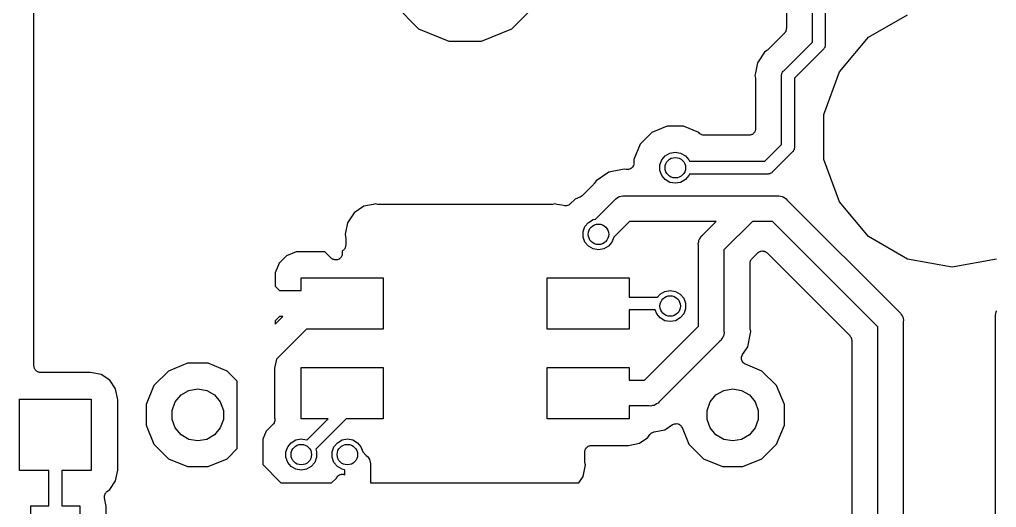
# Model space of a CAD drawing. Extents: x 61 to 194, y -153 to -61.
# Drawn here: x 61.3 to 80.37, y -112.73 to -103.21 of the extents above; entities that cross this region are included whole.
import ezdxf

# ---------------------------------------------------------------- set-up
doc = ezdxf.new("R2010")
doc.units = 0
doc.header["$MEASUREMENT"] = 0
doc.layers.add('BLACK', color=7, linetype='CONTINUOUS')

msp = doc.modelspace()

# ---------------------------------------------------------------- linework, layer by layer
at = {"layer": 'BLACK', "linetype": 'CONTINUOUS'}
for p, q in [((77.025, -95.6054), (77.025, -103.695)), ((76.775, -103.648), (76.775, -96.7891)), ((76.267, -100.746), (76.267, -103.385)), ((61.583, -109.969), (61.583, -101.258)), ((68.6368, -102.936), (69.0891, -103.388)), ((70.9109, -103.388), (71.3632, -102.936)), ((77.8682, -103.555), (78.6318, -103.115)), ((69.0891, -103.388), (69.6801, -103.633)), ((70.3199, -103.633), (70.9109, -103.388)), ((76.2298, -103.475), (75.9053, -103.799)), ((76.233, -103.47), (76.2298, -103.475)), ((76.2373, -103.467), (76.233, -103.47)), ((76.2456, -103.452), (76.2373, -103.467)), ((76.2551, -103.439), (76.2456, -103.452)), ((76.2565, -103.433), (76.2551, -103.439)), ((76.2593, -103.429), (76.2565, -103.433)), ((76.2622, -103.412), (76.2593, -103.429)), ((76.2665, -103.396), (76.2622, -103.412)), ((76.267, -103.385), (76.266, -103.391)), ((76.266, -103.391), (76.2665, -103.396)), ((69.6801, -103.633), (70.3199, -103.633)), ((76.2155, -104.208), (76.775, -103.648)), ((77.0264, -103.711), (77.0222, -103.727)), ((77.025, -103.695), (77.0264, -103.711)), ((77.3015, -104.231), (77.8682, -103.555)), ((75.8436, -103.844), (75.7037, -104.053)), ((75.8861, -103.815), (75.8436, -103.844)), ((75.8951, -103.807), (75.8861, -103.815)), ((75.9053, -103.799), (75.8951, -103.807)), ((76.9845, -103.792), (76.425, -104.352)), ((76.9972, -103.782), (76.9845, -103.792)), ((77.0055, -103.767), (76.9972, -103.782)), ((77.015, -103.754), (77.0055, -103.767)), ((77.0165, -103.748), (77.015, -103.754)), ((77.0193, -103.743), (77.0165, -103.748)), ((77.0222, -103.727), (77.0193, -103.743)), ((75.7037, -104.053), (75.6646, -104.25)), ((75.6646, -104.25), (75.6546, -104.3)), ((75.6646, -104.25), (75.6646, -104.25)), ((76.1736, -104.289), (76.1778, -104.273)), ((76.175, -104.305), (76.1736, -104.289)), ((76.1778, -104.273), (76.1807, -104.257)), ((76.1807, -104.257), (76.1835, -104.252)), ((76.1835, -104.252), (76.185, -104.246)), ((76.185, -104.246), (76.1945, -104.233)), ((76.1945, -104.233), (76.2028, -104.218)), ((76.2028, -104.218), (76.2155, -104.208)), ((77, -105.059), (77.3015, -104.231)), ((75.6546, -104.3), (75.6646, -104.35)), ((75.6646, -104.35), (75.6648, -104.363)), ((75.6648, -104.363), (75.667, -104.375)), ((75.667, -104.375), (75.667, -105.34)), ((76.175, -105.648), (76.175, -104.305)), ((76.425, -104.352), (76.425, -105.695)), ((77, -105.941), (77, -105.059)), ((73.6423, -105.415), (73.415, -105.642)), ((73.9393, -105.292), (73.6423, -105.415)), ((74.2607, -105.292), (73.9393, -105.292)), ((74.5577, -105.415), (74.2607, -105.292)), ((74.5725, -105.43), (74.5577, -105.415)), ((74.5771, -105.433), (74.5725, -105.43)), ((74.5807, -105.437), (74.5771, -105.433)), ((75.6288, -105.429), (75.6216, -105.437)), ((75.6373, -105.422), (75.6288, -105.429)), ((75.6428, -105.412), (75.6373, -105.422)), ((75.65, -105.403), (75.6428, -105.412)), ((75.6538, -105.393), (75.65, -105.403)), ((75.6593, -105.383), (75.6538, -105.393)), ((75.6613, -105.372), (75.6593, -105.383)), ((75.6651, -105.362), (75.6613, -105.372)), ((75.667, -105.34), (75.6651, -105.351)), ((75.6651, -105.351), (75.6651, -105.362)), ((74.595, -105.446), (74.5807, -105.437)), ((74.6086, -105.455), (74.595, -105.446)), ((74.614, -105.457), (74.6086, -105.455)), ((74.6189, -105.459), (74.614, -105.457)), ((74.6352, -105.462), (74.6189, -105.459)), ((74.6512, -105.467), (74.6352, -105.462)), ((74.6568, -105.466), (74.6512, -105.467)), ((74.6623, -105.467), (74.6568, -105.466)), ((75.54, -105.467), (74.6623, -105.467)), ((75.5509, -105.465), (75.54, -105.467)), ((75.5621, -105.465), (75.5509, -105.465)), ((75.5725, -105.461), (75.5621, -105.465)), ((75.5834, -105.459), (75.5725, -105.461)), ((75.5931, -105.454), (75.5834, -105.459)), ((75.6035, -105.45), (75.5931, -105.454)), ((75.612, -105.443), (75.6035, -105.45)), ((75.6216, -105.437), (75.612, -105.443)), ((73.415, -105.642), (73.292, -105.939)), ((73.9042, -105.867), (73.9958, -105.814)), ((73.9958, -105.814), (74.1, -105.795)), ((74.1, -105.795), (74.2042, -105.814)), ((74.2042, -105.814), (74.2958, -105.867)), ((75.8482, -105.975), (76.175, -105.648)), ((76.3845, -105.792), (75.9923, -106.185)), ((76.3972, -105.782), (76.3845, -105.792)), ((76.4055, -105.767), (76.3972, -105.782)), ((76.415, -105.754), (76.4055, -105.767)), ((76.4165, -105.748), (76.415, -105.754)), ((76.4193, -105.743), (76.4165, -105.748)), ((76.4222, -105.727), (76.4193, -105.743)), ((76.4264, -105.711), (76.4222, -105.727)), ((76.425, -105.695), (76.4264, -105.711)), ((73.292, -105.939), (73.292, -106.011)), ((73.8, -106.047), (73.8362, -105.948)), ((73.8362, -105.948), (73.9042, -105.867)), ((74.2958, -105.867), (74.3638, -105.948)), ((74.3638, -105.948), (74.3738, -105.975)), ((74.3738, -105.975), (75.8482, -105.975)), ((77.3015, -106.769), (77, -105.941)), ((72.8042, -106.186), (72.5535, -106.354)), ((73.0376, -106.14), (72.8042, -106.186)), ((73.1, -106.127), (73.0376, -106.14)), ((73.0376, -106.14), (73.0376, -106.14)), ((73.1402, -106.135), (73.1, -106.127)), ((73.1416, -106.135), (73.1402, -106.135)), ((73.1429, -106.136), (73.1416, -106.135)), ((73.1636, -106.136), (73.1429, -106.136)), ((73.1843, -106.136), (73.1636, -106.136)), ((73.1856, -106.136), (73.1843, -106.136)), ((73.1871, -106.136), (73.1856, -106.136)), ((73.2065, -106.129), (73.1871, -106.136)), ((73.2261, -106.122), (73.2065, -106.129)), ((73.2272, -106.121), (73.2261, -106.122)), ((73.2285, -106.121), (73.2272, -106.121)), ((73.2444, -106.107), (73.2285, -106.121)), ((73.2605, -106.094), (73.2444, -106.107)), ((73.2612, -106.093), (73.2605, -106.094)), ((73.2623, -106.092), (73.2612, -106.093)), ((73.2727, -106.074), (73.2623, -106.092)), ((73.2834, -106.057), (73.2727, -106.074)), ((73.2836, -106.055), (73.2834, -106.057)), ((73.2843, -106.054), (73.2836, -106.055)), ((73.2879, -106.034), (73.2843, -106.054)), ((73.292, -106.013), (73.2879, -106.034)), ((73.292, -106.011), (73.2918, -106.012)), ((73.2918, -106.012), (73.292, -106.013)), ((73.8, -106.153), (73.8, -106.047)), ((73.8362, -106.252), (73.8, -106.153)), ((75.9816, -106.197), (75.9672, -106.206)), ((75.9923, -106.185), (75.9816, -106.197)), ((72.5535, -106.354), (72.5182, -106.406)), ((73.9042, -106.333), (73.8362, -106.252)), ((73.9958, -106.386), (73.9042, -106.333)), ((74.1, -106.405), (73.9958, -106.386)), ((74.2042, -106.386), (74.1, -106.405)), ((74.2958, -106.333), (74.2042, -106.386)), ((74.3638, -106.252), (74.2958, -106.333)), ((74.3738, -106.225), (74.3638, -106.252)), ((75.8946, -106.225), (74.3738, -106.225)), ((75.9111, -106.226), (75.8946, -106.225)), ((75.9271, -106.222), (75.9111, -106.226)), ((75.9434, -106.219), (75.9271, -106.222)), ((75.9483, -106.216), (75.9434, -106.219)), ((75.9536, -106.215), (75.9483, -106.216)), ((75.9672, -106.206), (75.9536, -106.215)), ((72.5024, -106.426), (72.2809, -106.647)), ((72.5095, -106.415), (72.5024, -106.426)), ((72.5182, -106.406), (72.5095, -106.415)), ((72.1423, -106.715), (72.0497, -106.808)), ((72.2397, -106.675), (72.1423, -106.715)), ((72.242, -106.673), (72.2397, -106.675)), ((72.2447, -106.672), (72.242, -106.673)), ((72.2606, -106.661), (72.2447, -106.672)), ((72.2769, -106.651), (72.2606, -106.661)), ((72.2786, -106.649), (72.2769, -106.651)), ((72.2809, -106.647), (72.2786, -106.649)), ((72.5406, -107.106), (72.9155, -106.731)), ((72.9155, -106.731), (72.9368, -106.706)), ((72.9368, -106.706), (72.9655, -106.689)), ((72.9655, -106.689), (72.9927, -106.67)), ((72.9927, -106.67), (73.0035, -106.667)), ((73.0035, -106.667), (73.0132, -106.661)), ((73.0132, -106.661), (73.0458, -106.656)), ((73.0458, -106.656), (73.0779, -106.647)), ((73.0779, -106.647), (73.1109, -106.65)), ((73.1109, -106.65), (75.4671, -106.65)), ((75.4671, -106.65), (75.4779, -106.647)), ((75.4779, -106.647), (75.5109, -106.65)), ((75.5109, -106.65), (76.0891, -106.65)), ((76.0891, -106.65), (76.1221, -106.647)), ((76.1221, -106.647), (76.1542, -106.656)), ((76.1542, -106.656), (76.1868, -106.661)), ((76.1868, -106.661), (76.1965, -106.667)), ((76.1965, -106.667), (76.2073, -106.67)), ((76.2073, -106.67), (76.2344, -106.689)), ((76.2344, -106.689), (76.2632, -106.706)), ((76.2632, -106.706), (76.2845, -106.731)), ((76.2845, -106.731), (78.4691, -108.916)), ((77.8682, -107.445), (77.3015, -106.769)), ((68.0225, -106.851), (67.8297, -106.98)), ((68.2048, -106.815), (68.0225, -106.851)), ((68.25, -106.806), (68.2048, -106.815)), ((68.2951, -106.815), (68.25, -106.806)), ((68.3076, -106.815), (68.2951, -106.815)), ((68.3199, -106.817), (68.3076, -106.815)), ((71.6801, -106.817), (68.3199, -106.817)), ((71.6924, -106.815), (71.6801, -106.817)), ((71.7049, -106.815), (71.6924, -106.815)), ((71.75, -106.806), (71.7049, -106.815)), ((71.7951, -106.815), (71.75, -106.806)), ((71.8847, -106.832), (71.7951, -106.815)), ((71.9351, -106.842), (71.8847, -106.832)), ((71.9531, -106.843), (71.9351, -106.842)), ((71.9709, -106.844), (71.9531, -106.843)), ((71.975, -106.843), (71.9709, -106.844)), ((71.9792, -106.843), (71.975, -106.843)), ((71.9962, -106.838), (71.9792, -106.843)), ((72.0135, -106.833), (71.9962, -106.838)), ((72.017, -106.831), (72.0135, -106.833)), ((72.021, -106.829), (72.017, -106.831)), ((72.035, -106.818), (72.021, -106.829)), ((72.0497, -106.808), (72.035, -106.818)), ((67.8297, -106.98), (67.7008, -107.173)), ((72.4042, -107.167), (72.4958, -107.114)), ((72.4958, -107.114), (72.5406, -107.106)), ((73.2036, -107.15), (72.8996, -107.454)), ((74.8964, -107.15), (73.2036, -107.15)), ((74.6309, -107.416), (74.8964, -107.15)), ((75.6036, -107.15), (75.05, -107.704)), ((75.9964, -107.15), (75.6036, -107.15)), ((78.05, -109.204), (75.9964, -107.15)), ((67.7008, -107.173), (67.6556, -107.4)), ((72.3, -107.347), (72.3362, -107.248)), ((72.3362, -107.248), (72.4042, -107.167)), ((67.6556, -107.4), (67.6646, -107.445)), ((67.6646, -107.445), (67.6648, -107.458)), ((67.6648, -107.458), (67.667, -107.47)), ((67.667, -107.47), (67.667, -107.615)), ((72.3, -107.453), (72.3, -107.347)), ((72.3362, -107.552), (72.3, -107.453)), ((72.8996, -107.454), (72.8638, -107.552)), ((74.5557, -107.546), (74.5615, -107.513)), ((74.5615, -107.513), (74.567, -107.504)), ((74.567, -107.504), (74.5699, -107.493)), ((74.5699, -107.493), (74.589, -107.466)), ((74.589, -107.466), (74.6055, -107.437)), ((74.6055, -107.437), (74.6309, -107.416)), ((78.6318, -107.885), (77.8682, -107.445)), ((67.612, -107.718), (67.6035, -107.725)), ((67.6216, -107.712), (67.612, -107.718)), ((67.6288, -107.704), (67.6216, -107.712)), ((67.6373, -107.697), (67.6288, -107.704)), ((67.6428, -107.687), (67.6373, -107.697)), ((67.65, -107.678), (67.6428, -107.687)), ((67.6538, -107.668), (67.65, -107.678)), ((67.6593, -107.658), (67.6538, -107.668)), ((67.6613, -107.647), (67.6593, -107.658)), ((67.6651, -107.637), (67.6613, -107.647)), ((67.667, -107.615), (67.6651, -107.626)), ((67.6651, -107.626), (67.6651, -107.637)), ((72.4042, -107.633), (72.3362, -107.552)), ((72.4958, -107.686), (72.4042, -107.633)), ((72.6, -107.705), (72.4958, -107.686)), ((72.7042, -107.686), (72.6, -107.705)), ((72.7958, -107.633), (72.7042, -107.686)), ((72.8638, -107.552), (72.7958, -107.633)), ((74.5471, -107.578), (74.5557, -107.546)), ((74.55, -107.611), (74.5471, -107.578)), ((74.55, -109.196), (74.55, -107.611)), ((75.05, -107.704), (75.05, -109.289)), ((66.5122, -107.819), (66.3693, -107.962)), ((66.699, -107.742), (66.5122, -107.819)), ((67.2616, -107.742), (66.699, -107.742)), ((67.3832, -107.864), (67.2616, -107.742)), ((67.3968, -107.873), (67.3832, -107.864)), ((67.4095, -107.884), (67.3968, -107.873)), ((67.4147, -107.886), (67.4095, -107.884)), ((67.4193, -107.889), (67.4147, -107.886)), ((67.4354, -107.893), (67.4193, -107.889)), ((67.4509, -107.899), (67.4354, -107.893)), ((67.4565, -107.899), (67.4509, -107.899)), ((67.4619, -107.9), (67.4565, -107.899)), ((67.4785, -107.899), (67.4619, -107.9)), ((67.4951, -107.899), (67.4785, -107.899)), ((67.5003, -107.897), (67.4951, -107.899)), ((67.5059, -107.896), (67.5003, -107.897)), ((67.5209, -107.889), (67.5059, -107.896)), ((67.5365, -107.884), (67.5209, -107.889)), ((67.5408, -107.88), (67.5365, -107.884)), ((67.5458, -107.878), (67.5408, -107.88)), ((67.5576, -107.866), (67.5458, -107.878)), ((67.5703, -107.855), (67.5576, -107.866)), ((67.5731, -107.851), (67.5703, -107.855)), ((67.577, -107.847), (67.5731, -107.851)), ((67.584, -107.832), (67.577, -107.847)), ((67.5923, -107.817), (67.584, -107.832)), ((67.5933, -107.812), (67.5923, -107.817)), ((67.5957, -107.807), (67.5933, -107.812)), ((67.5971, -107.79), (67.5957, -107.807)), ((67.6, -107.774), (67.5971, -107.79)), ((67.6035, -107.725), (67.6, -107.726)), ((67.6, -107.726), (67.6, -107.774)), ((75.5685, -107.918), (75.5699, -107.913)), ((75.5699, -107.913), (75.5794, -107.899)), ((75.5794, -107.899), (75.5877, -107.885)), ((75.5877, -107.885), (75.592, -107.881)), ((75.592, -107.881), (75.5952, -107.877)), ((75.5952, -107.877), (75.7102, -107.762)), ((75.7102, -107.762), (75.7193, -107.755)), ((75.7193, -107.755), (75.7272, -107.748)), ((75.7272, -107.748), (75.7372, -107.743)), ((75.7372, -107.743), (75.7463, -107.736)), ((75.7463, -107.736), (75.7571, -107.734)), ((75.7571, -107.734), (75.7671, -107.729)), ((75.7671, -107.729), (75.7782, -107.728)), ((75.7782, -107.728), (75.7889, -107.725)), ((75.7889, -107.725), (75.8, -107.726)), ((75.8, -107.726), (75.8111, -107.725)), ((75.8111, -107.725), (75.8218, -107.728)), ((75.8218, -107.728), (75.8329, -107.729)), ((75.8329, -107.729), (75.8429, -107.734)), ((75.8429, -107.734), (75.8537, -107.736)), ((75.8537, -107.736), (75.8628, -107.743)), ((75.8628, -107.743), (75.8728, -107.748)), ((75.8728, -107.748), (75.8807, -107.755)), ((75.8807, -107.755), (75.8898, -107.762)), ((75.8898, -107.762), (77.5048, -109.377)), ((79.5, -108.039), (78.6318, -107.885)), ((80.3682, -107.885), (79.5, -108.039)), ((66.3693, -107.962), (66.292, -108.149)), ((75.558, -107.967), (75.559, -107.961)), ((75.558, -109.213), (75.558, -107.967)), ((75.5585, -107.956), (75.5628, -107.939)), ((75.559, -107.961), (75.5585, -107.956)), ((75.5628, -107.939), (75.5657, -107.923)), ((75.5657, -107.923), (75.5685, -107.918)), ((66.292, -108.149), (66.292, -108.412)), ((66.8, -108.496), (66.8, -108.25)), ((66.8, -108.25), (68.4, -108.25)), ((68.4, -108.25), (68.4, -109.25)), ((71.6, -109.25), (71.6, -108.25)), ((71.6, -108.25), (73.2, -108.25)), ((73.2, -108.25), (73.2, -108.625)), ((66.292, -108.412), (66.3764, -108.496)), ((66.3764, -108.496), (66.8, -108.496)), ((73.2, -108.625), (73.7552, -108.625)), ((73.7552, -108.625), (73.8042, -108.567)), ((73.8042, -108.567), (73.8958, -108.514)), ((73.8958, -108.514), (74, -108.495)), ((74, -108.495), (74.1042, -108.514)), ((74.1042, -108.514), (74.1958, -108.567)), ((74.1958, -108.567), (74.2638, -108.648)), ((74.2638, -108.648), (74.3, -108.747)), ((74.3, -108.853), (74.2638, -108.952)), ((74.3, -108.747), (74.3, -108.853)), ((66.3764, -109.004), (66.292, -109.088)), ((66.292, -109.154), (66.4424, -109.004)), ((66.4424, -109.004), (66.3764, -109.004)), ((73.708, -108.875), (73.2, -108.875)), ((73.2, -108.875), (73.2, -109.25)), ((73.7362, -108.952), (73.708, -108.875)), ((73.8042, -109.033), (73.7362, -108.952)), ((73.8958, -109.086), (73.8042, -109.033)), ((74.1958, -109.033), (74.1042, -109.086)), ((74.2638, -108.952), (74.1958, -109.033)), ((78.4691, -108.916), (78.4945, -108.937)), ((78.4945, -108.937), (78.511, -108.966)), ((78.511, -108.966), (78.5301, -108.993)), ((78.5301, -108.993), (78.533, -109.004)), ((78.533, -109.004), (78.5385, -109.013)), ((78.5385, -109.013), (78.5443, -109.046)), ((78.5443, -109.046), (78.5529, -109.078)), ((80.3471, -108.978), (80.3557, -108.946)), ((80.35, -109.011), (80.3471, -108.978)), ((80.35, -113.896), (80.35, -109.011)), ((80.3557, -108.946), (80.3615, -108.913)), ((80.3615, -108.913), (80.367, -108.904)), ((80.367, -108.904), (80.3699, -108.893)), ((66.292, -109.088), (66.292, -109.154)), ((73.4964, -110.25), (74.55, -109.196)), ((74, -109.105), (73.8958, -109.086)), ((74.1042, -109.086), (74, -109.105)), ((75.5602, -109.225), (75.558, -109.213)), ((75.5604, -109.238), (75.5602, -109.225)), ((75.5728, -109.3), (75.5604, -109.238)), ((78.05, -113.789), (78.05, -109.204)), ((78.5529, -109.078), (78.55, -109.111)), ((78.55, -109.111), (78.55, -113.696)), ((66.9036, -109.25), (66.314, -109.84)), ((68.4, -109.25), (66.9036, -109.25)), ((73.2, -109.25), (71.6, -109.25)), ((75.011, -109.434), (74.9945, -109.463)), ((75.0301, -109.407), (75.011, -109.434)), ((75.033, -109.396), (75.0301, -109.407)), ((75.0385, -109.387), (75.033, -109.396)), ((75.0443, -109.354), (75.0385, -109.387)), ((75.0529, -109.322), (75.0443, -109.354)), ((75.05, -109.289), (75.0529, -109.322)), ((75.514, -109.596), (75.5604, -109.362)), ((75.5604, -109.362), (75.5728, -109.3)), ((75.5604, -109.362), (75.5604, -109.362)), ((77.5048, -109.377), (77.508, -109.381)), ((77.508, -109.381), (77.5123, -109.385)), ((77.5123, -109.385), (77.5206, -109.399)), ((77.5206, -109.399), (77.5301, -109.413)), ((77.5301, -109.413), (77.5315, -109.418)), ((77.5315, -109.418), (77.5343, -109.423)), ((77.5343, -109.423), (77.5372, -109.439)), ((77.5372, -109.439), (77.5415, -109.456)), ((74.9691, -109.484), (73.7845, -110.669)), ((74.9945, -109.463), (74.9691, -109.484)), ((75.4863, -109.637), (75.514, -109.596)), ((77.5415, -109.456), (77.541, -109.461)), ((77.541, -109.461), (77.542, -109.467)), ((77.542, -109.467), (77.542, -113.088)), ((75.391, -109.833), (75.3923, -109.813)), ((75.3923, -109.813), (75.3932, -109.792)), ((75.3932, -109.792), (75.3937, -109.791)), ((75.3937, -109.791), (75.3938, -109.789)), ((75.3938, -109.789), (75.4022, -109.77)), ((75.4022, -109.77), (75.4101, -109.751)), ((75.4101, -109.751), (75.411, -109.75)), ((75.411, -109.75), (75.4116, -109.749)), ((75.4116, -109.749), (75.4863, -109.637)), ((75.4863, -109.637), (75.4863, -109.637)), ((61.5849, -109.98), (61.583, -109.969)), ((61.5849, -109.991), (61.5849, -109.98)), ((61.5887, -110.002), (61.5849, -109.991)), ((61.5907, -110.012), (61.5887, -110.002)), ((64.5795, -109.917), (64.209, -110.07)), ((64.9805, -109.917), (64.5795, -109.917)), ((65.351, -110.07), (64.9805, -109.917)), ((66.314, -109.84), (66.2796, -110.013)), ((66.8, -111), (66.8, -110)), ((66.8, -110), (68.4, -110)), ((68.4, -110), (68.4, -111)), ((71.6, -111), (71.6, -110)), ((71.6, -110), (73.2, -110)), ((73.2, -110), (73.2, -110.25)), ((75.3914, -109.835), (75.391, -109.833)), ((75.3913, -109.836), (75.3914, -109.835)), ((75.3975, -109.856), (75.3913, -109.836)), ((75.4033, -109.876), (75.3975, -109.856)), ((75.4041, -109.877), (75.4033, -109.876)), ((75.4046, -109.878), (75.4041, -109.877)), ((75.4171, -109.895), (75.4046, -109.878)), ((75.4294, -109.911), (75.4171, -109.895)), ((75.4305, -109.912), (75.4294, -109.911)), ((75.4314, -109.913), (75.4305, -109.912)), ((75.4488, -109.924), (75.4314, -109.913)), ((75.4661, -109.936), (75.4488, -109.924)), ((75.4674, -109.936), (75.4661, -109.936)), ((75.4686, -109.937), (75.4674, -109.936)), ((75.791, -110.07), (75.4686, -109.937)), ((61.5962, -110.022), (61.5907, -110.012)), ((61.6, -110.033), (61.5962, -110.022)), ((61.6072, -110.041), (61.6, -110.033)), ((61.6127, -110.051), (61.6072, -110.041)), ((61.6212, -110.058), (61.6127, -110.051)), ((61.6284, -110.066), (61.6212, -110.058)), ((61.638, -110.072), (61.6284, -110.066)), ((61.6465, -110.079), (61.638, -110.072)), ((61.6569, -110.083), (61.6465, -110.079)), ((61.6666, -110.088), (61.6569, -110.083)), ((61.6775, -110.09), (61.6666, -110.088)), ((61.6879, -110.094), (61.6775, -110.09)), ((61.6991, -110.094), (61.6879, -110.094)), ((61.71, -110.096), (61.6991, -110.094)), ((62.686, -110.096), (61.71, -110.096)), ((62.8967, -110.138), (62.686, -110.096)), ((63.0647, -110.25), (62.8967, -110.138)), ((64.209, -110.07), (63.9255, -110.354)), ((65.55, -110.269), (65.351, -110.07)), ((66.2796, -110.013), (66.2796, -110.987)), ((76.0745, -110.354), (75.791, -110.07)), ((63.177, -110.418), (63.0647, -110.25)), ((63.9255, -110.354), (63.772, -110.724)), ((65.55, -111.581), (65.55, -110.269)), ((73.2, -110.25), (73.4964, -110.25)), ((76.228, -110.724), (76.0745, -110.354)), ((63.2189, -110.629), (63.177, -110.418)), ((64.3403, -110.671), (64.4536, -110.536)), ((64.4536, -110.536), (64.6064, -110.448)), ((64.6064, -110.448), (64.78, -110.417)), ((64.78, -110.417), (64.9536, -110.448)), ((64.9536, -110.448), (65.1064, -110.536)), ((65.1064, -110.536), (65.2197, -110.671)), ((74.7803, -110.671), (74.8936, -110.536)), ((74.8936, -110.536), (75.0464, -110.448)), ((75.0464, -110.448), (75.22, -110.417)), ((75.22, -110.417), (75.3936, -110.448)), ((75.3936, -110.448), (75.5464, -110.536)), ((75.5464, -110.536), (75.6597, -110.671)), ((61.3015, -112.013), (61.3015, -110.617)), ((61.3015, -110.617), (62.6985, -110.617)), ((62.6985, -110.617), (62.6985, -112.013)), ((63.2189, -112.001), (63.2189, -110.629)), ((63.772, -110.724), (63.772, -111.126)), ((64.28, -110.837), (64.3403, -110.671)), ((65.2197, -110.671), (65.28, -110.837)), ((73.5891, -110.75), (73.2, -110.75)), ((73.2, -110.75), (73.2, -111)), ((73.6221, -110.753), (73.5891, -110.75)), ((73.6542, -110.744), (73.6221, -110.753)), ((73.6868, -110.739), (73.6542, -110.744)), ((73.6965, -110.733), (73.6868, -110.739)), ((73.7073, -110.73), (73.6965, -110.733)), ((73.7344, -110.711), (73.7073, -110.73)), ((73.7632, -110.694), (73.7344, -110.711)), ((73.7845, -110.669), (73.7632, -110.694)), ((74.72, -110.837), (74.7803, -110.671)), ((75.6597, -110.671), (75.72, -110.837)), ((76.228, -111.126), (76.228, -110.724)), ((64.28, -111.013), (64.28, -110.837)), ((65.28, -110.837), (65.28, -111.013)), ((74.72, -111.013), (74.72, -110.837)), ((75.72, -110.837), (75.72, -111.013)), ((63.772, -111.126), (63.9255, -111.496)), ((64.3403, -111.179), (64.28, -111.013)), ((65.28, -111.013), (65.2197, -111.179)), ((66.2465, -111.111), (66.115, -111.242)), ((66.2568, -111.096), (66.2465, -111.111)), ((66.2681, -111.082), (66.2568, -111.096)), ((66.2694, -111.078), (66.2681, -111.082)), ((66.2718, -111.075), (66.2694, -111.078)), ((66.2765, -111.057), (66.2718, -111.075)), ((66.2823, -111.04), (66.2765, -111.057)), ((66.2796, -110.987), (66.2813, -110.996)), ((66.2813, -110.996), (66.2817, -111.014)), ((66.2817, -111.014), (66.2832, -111.032)), ((66.2832, -111.032), (66.2822, -111.036)), ((66.2822, -111.036), (66.2823, -111.04)), ((67.3232, -111), (66.8, -111)), ((66.9075, -111.416), (67.3232, -111)), ((67.6768, -111), (67.0812, -111.596)), ((68.4, -111), (67.6768, -111)), ((73.2, -111), (71.6, -111)), ((73.8958, -111.214), (74.0435, -111.115)), ((74.0435, -111.115), (74.0448, -111.115)), ((74.0448, -111.115), (74.0458, -111.114)), ((74.0458, -111.114), (74.0649, -111.106)), ((74.0649, -111.106), (74.0839, -111.098)), ((74.0839, -111.098), (74.0853, -111.097)), ((74.0853, -111.097), (74.0866, -111.097)), ((74.0866, -111.097), (74.1072, -111.096)), ((74.1072, -111.096), (74.1279, -111.095)), ((74.1279, -111.095), (74.1292, -111.095)), ((74.1292, -111.095), (74.1306, -111.095)), ((74.1306, -111.095), (74.1503, -111.101)), ((74.1503, -111.101), (74.1702, -111.107)), ((74.1702, -111.107), (74.1714, -111.108)), ((74.1714, -111.108), (74.1727, -111.108)), ((74.1727, -111.108), (74.1891, -111.121)), ((74.1891, -111.121), (74.2058, -111.133)), ((74.2058, -111.133), (74.2066, -111.134)), ((74.2066, -111.134), (74.2077, -111.135)), ((74.2077, -111.135), (74.2188, -111.153)), ((74.2188, -111.153), (74.2303, -111.17)), ((74.7803, -111.179), (74.72, -111.013)), ((75.72, -111.013), (75.6597, -111.179)), ((76.0745, -111.496), (76.228, -111.126)), ((64.4536, -111.314), (64.3403, -111.179)), ((64.6064, -111.402), (64.4536, -111.314)), ((65.1064, -111.314), (64.9536, -111.402)), ((65.2197, -111.179), (65.1064, -111.314)), ((66.115, -111.242), (66.05, -111.399)), ((73.5662, -111.366), (73.6038, -111.31)), ((73.6038, -111.31), (73.6077, -111.306)), ((73.6077, -111.306), (73.6104, -111.301)), ((73.6104, -111.301), (73.6228, -111.29)), ((73.6228, -111.29), (73.6343, -111.278)), ((73.6343, -111.278), (73.6393, -111.276)), ((73.6393, -111.276), (73.6435, -111.272)), ((73.6435, -111.272), (73.659, -111.266)), ((73.659, -111.266), (73.6739, -111.259)), ((73.6739, -111.259), (73.6794, -111.258)), ((73.6794, -111.258), (73.6846, -111.256)), ((73.6846, -111.256), (73.8958, -111.214)), ((74.2303, -111.17), (74.2306, -111.171)), ((74.2306, -111.171), (74.2314, -111.172)), ((74.2314, -111.172), (74.3655, -111.496)), ((74.8936, -111.314), (74.7803, -111.179)), ((75.0464, -111.402), (74.8936, -111.314)), ((75.5464, -111.314), (75.3936, -111.402)), ((75.6597, -111.179), (75.5464, -111.314)), ((63.9255, -111.496), (64.209, -111.78)), ((64.78, -111.433), (64.6064, -111.402)), ((64.9536, -111.402), (64.78, -111.433)), ((66.05, -111.399), (66.05, -111.896)), ((66.5362, -111.548), (66.6042, -111.467)), ((66.6042, -111.467), (66.6958, -111.414)), ((66.6958, -111.414), (66.8, -111.395)), ((66.8, -111.395), (66.9042, -111.414)), ((66.9042, -111.414), (66.9075, -111.416)), ((67.4362, -111.548), (67.5042, -111.467)), ((67.5042, -111.467), (67.5958, -111.414)), ((67.5958, -111.414), (67.7, -111.395)), ((67.7, -111.395), (67.8042, -111.414)), ((67.8042, -111.414), (67.8958, -111.467)), ((67.8958, -111.467), (67.9638, -111.548)), ((72.3965, -111.537), (72.4069, -111.534)), ((72.4069, -111.534), (72.4166, -111.528)), ((72.4166, -111.528), (72.4275, -111.526)), ((72.4275, -111.526), (72.4379, -111.522)), ((72.4379, -111.522), (72.4491, -111.522)), ((72.4491, -111.522), (72.46, -111.52)), ((72.46, -111.52), (73.1875, -111.52)), ((73.1875, -111.52), (73.3982, -111.479)), ((73.3982, -111.479), (73.5662, -111.366)), ((74.3655, -111.496), (74.649, -111.78)), ((75.22, -111.433), (75.0464, -111.402)), ((75.3936, -111.402), (75.22, -111.433)), ((75.791, -111.78), (76.0745, -111.496)), ((65.351, -111.78), (65.55, -111.581)), ((66.5, -111.647), (66.5362, -111.548)), ((66.5, -111.753), (66.5, -111.647)), ((67.0812, -111.596), (67.1, -111.647)), ((67.1, -111.647), (67.1, -111.753)), ((67.4, -111.647), (67.4362, -111.548)), ((67.4, -111.753), (67.4, -111.647)), ((67.9638, -111.548), (67.9996, -111.646)), ((67.9996, -111.646), (68.0691, -111.716)), ((68.0691, -111.716), (68.0945, -111.737)), ((72.333, -111.647), (72.3349, -111.636)), ((72.333, -111.83), (72.333, -111.647)), ((72.3349, -111.625), (72.3387, -111.615)), ((72.3349, -111.636), (72.3349, -111.625)), ((72.3387, -111.615), (72.3407, -111.604)), ((72.3407, -111.604), (72.3462, -111.594)), ((72.3462, -111.594), (72.35, -111.584)), ((72.35, -111.584), (72.3572, -111.575)), ((72.3572, -111.575), (72.3627, -111.566)), ((72.3627, -111.566), (72.3712, -111.559)), ((72.3712, -111.559), (72.3784, -111.55)), ((72.3784, -111.55), (72.388, -111.545)), ((72.388, -111.545), (72.3965, -111.537)), ((64.209, -111.78), (64.5795, -111.933)), ((64.9805, -111.933), (65.351, -111.78)), ((66.05, -111.896), (66.4036, -112.25)), ((66.5362, -111.852), (66.5, -111.753)), ((66.6042, -111.933), (66.5362, -111.852)), ((67.0638, -111.852), (66.9958, -111.933)), ((67.1, -111.753), (67.0638, -111.852)), ((67.4362, -111.852), (67.4, -111.753)), ((67.5042, -111.933), (67.4362, -111.852)), ((68.0945, -111.737), (68.111, -111.766)), ((68.111, -111.766), (68.1301, -111.793)), ((68.1301, -111.793), (68.133, -111.804)), ((68.133, -111.804), (68.1385, -111.813)), ((68.1385, -111.813), (68.1443, -111.846)), ((68.1443, -111.846), (68.1529, -111.878)), ((68.1529, -111.878), (68.15, -111.911)), ((68.15, -111.911), (68.15, -112.25)), ((72.2992, -112.127), (72.3444, -111.9)), ((72.3352, -111.842), (72.333, -111.83)), ((72.3354, -111.855), (72.3352, -111.842)), ((72.3444, -111.9), (72.3354, -111.855)), ((74.649, -111.78), (75.0195, -111.933)), ((75.4205, -111.933), (75.791, -111.78)), ((61.875, -112.013), (61.3015, -112.013)), ((61.875, -112.7), (61.875, -112.013)), ((62.6985, -112.013), (62.125, -112.013)), ((62.125, -112.013), (62.125, -112.7)), ((63.177, -112.212), (63.2189, -112.001)), ((64.5795, -111.933), (64.9805, -111.933)), ((66.6958, -111.986), (66.6042, -111.933)), ((66.8, -112.005), (66.6958, -111.986)), ((66.9042, -111.986), (66.8, -112.005)), ((66.9958, -111.933), (66.9042, -111.986)), ((67.5958, -111.986), (67.5042, -111.933)), ((67.5139, -112.116), (67.5288, -112.106)), ((67.5288, -112.106), (67.5431, -112.095)), ((67.5431, -112.095), (67.5471, -112.094)), ((67.5471, -112.094), (67.5506, -112.092)), ((67.5506, -112.092), (67.568, -112.087)), ((67.568, -112.087), (67.5851, -112.082)), ((67.5851, -112.082), (67.5893, -112.082)), ((67.5893, -112.082), (67.5934, -112.081)), ((67.5934, -112.081), (67.6113, -112.083)), ((67.6406, -111.994), (67.5958, -111.986)), ((67.6113, -112.083), (67.6292, -112.084)), ((67.6292, -112.084), (67.6331, -112.085)), ((67.6331, -112.085), (67.6373, -112.086)), ((67.6373, -112.086), (67.65, -112.092)), ((67.65, -112.004), (67.6406, -111.994)), ((67.65, -112.092), (67.65, -112.004)), ((75.0195, -111.933), (75.4205, -111.933)), ((63.0647, -112.38), (63.177, -112.212)), ((66.4036, -112.25), (67.3927, -112.25)), ((67.3927, -112.25), (67.4859, -112.157)), ((67.4859, -112.157), (67.4866, -112.156)), ((67.4866, -112.156), (67.4878, -112.152)), ((67.4878, -112.152), (67.4984, -112.137)), ((67.4984, -112.137), (67.5081, -112.122)), ((67.5081, -112.122), (67.5114, -112.119)), ((67.5114, -112.119), (67.5139, -112.116)), ((68.15, -112.25), (72.2173, -112.25)), ((72.2173, -112.25), (72.2992, -112.127)), ((62.9634, -112.491), (62.9643, -112.483)), ((62.9643, -112.483), (62.9705, -112.47)), ((62.9705, -112.47), (62.9749, -112.457)), ((62.9749, -112.457), (62.9801, -112.451)), ((62.9801, -112.451), (62.9838, -112.443)), ((62.9838, -112.443), (62.9938, -112.433)), ((62.9938, -112.433), (63.0025, -112.423)), ((63.0025, -112.423), (63.0097, -112.418)), ((63.0097, -112.418), (63.0157, -112.413)), ((63.0157, -112.413), (63.0647, -112.38)), ((62.9595, -112.526), (62.961, -112.513)), ((62.9615, -112.535), (62.9595, -112.526)), ((62.9607, -112.499), (62.9634, -112.491)), ((62.961, -112.513), (62.9607, -112.499)), ((62.9617, -112.543), (62.9615, -112.535)), ((62.9954, -112.713), (62.9617, -112.543)), ((61.525, -114), (61.525, -112.7)), ((61.525, -112.7), (61.875, -112.7)), ((62.125, -112.7), (62.475, -112.7)), ((62.475, -112.7), (62.475, -114)), ((62.9954, -113.987), (62.9954, -112.713))]:
    msp.add_line(p, q, dxfattribs=at)
at = {"layer": 'BLACK'}
for centre in [(74.1, -106.1), (72.6, -107.4), (74, -108.8), (66.8, -111.7), (67.7, -111.7)]:
    msp.add_circle(centre, 0.2, dxfattribs=at)

doc.saveas('drawing.dxf')
